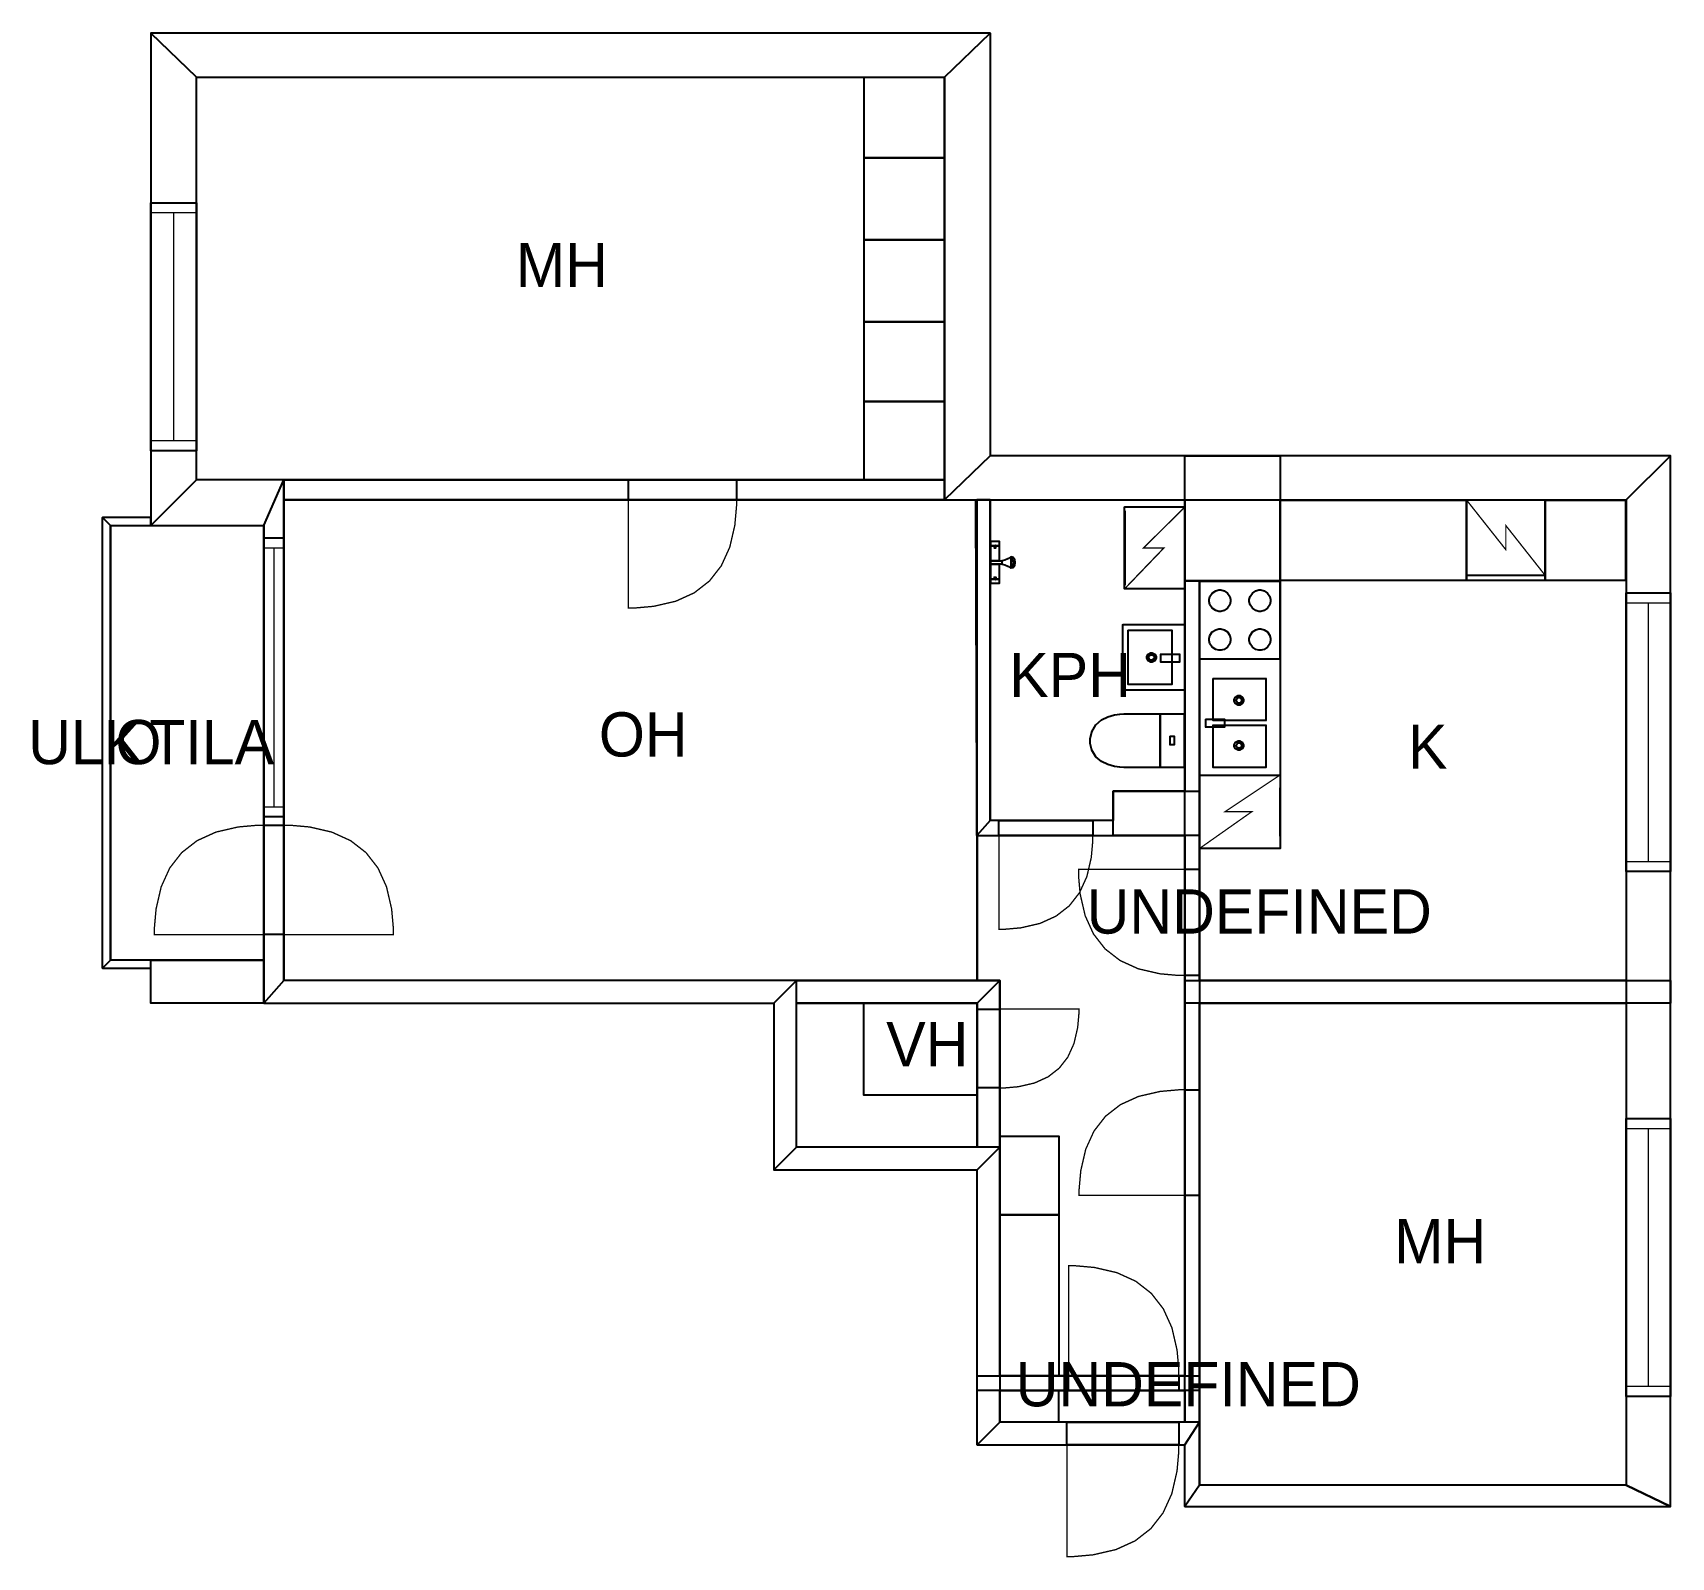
# Model space of a CAD drawing. Extents: x -0.2 to 12.5, y 0 to 11.8.
import ezdxf

# ---------------------------------------------------------------- set-up
doc = ezdxf.new("R2010")
doc.units = 0
doc.layers.get('0').update_dxf_attribs({"linetype": 'CONTINUOUS'})

msp = doc.modelspace()

# ---------------------------------------------------------------- linework, layer by layer
at = {"color": 0}
for points, const_width in [([(1.02729, 11.5036), (6.83919, 11.5036), (7.19374, 11.8473), (0.673122, 11.8473), (1.02729, 11.5036)], 0.002083), ([(1.02729, 8.37506), (1.02729, 11.5036), (0.673122, 11.8473), (0.673122, 8.02089), (1.02729, 8.37506)], 0.002083), ([(7.19374, 11.8473), (7.19374, 8.56256), (6.83919, 8.21881), (6.83919, 11.5036), (7.19374, 11.8473)], 0.002083), ([(6.21382, 11.5036), (6.21382, 10.8786), (6.83882, 10.8786), (6.83882, 11.5036), (6.21382, 11.5036)], 0.010417), ([(6.21414, 10.8786), (6.21414, 10.2413), (6.83914, 10.2413), (6.83914, 10.8786), (6.21414, 10.8786)], 0.010417), ([(0.673122, 10.5288), (1.02729, 10.5288), (1.02729, 8.60026), (0.673122, 8.60026), (0.673122, 10.5288)], 0.010417), ([(0.673122, 10.5288), (1.02729, 10.5288), (1.02729, 8.60026), (0.673122, 8.60026), (0.673122, 10.5288)], 0.010417), ([(6.21414, 10.2413), (6.21414, 9.604), (6.83914, 9.604), (6.83914, 10.2413), (6.21414, 10.2413)], 0.010417), ([(6.21414, 9.604), (6.21414, 8.98508), (6.83914, 8.98508), (6.83914, 9.604), (6.21414, 9.604)], 0.010417), ([(6.21349, 8.98351), (6.21349, 8.375), (6.83849, 8.375), (6.83849, 8.98351), (6.21349, 8.98351)], 0.010417), ([(6.83919, 8.21881), (12.1347, 8.21881), (12.4785, 8.56256), (7.19374, 8.56256), (6.83919, 8.21881)], 0.002083), ([(8.70492, 8.56256), (9.4445, 8.56256), (9.4445, 7.59088), (8.70492, 7.59088), (8.70492, 8.56256)], 0.002083), ([(12.1347, 8.21881), (12.1347, 0.561686), (12.4785, 0.395019), (12.4785, 8.56256), (12.1347, 8.21881)], 0.002083), ([(1.70606, 8.37506), (1.02729, 8.37506), (0.673122, 8.02089), (1.54981, 8.02089), (1.70606, 8.37506)], 0.002083), ([(1.70606, 8.37506), (1.70606, 4.48492), (1.54981, 4.30783), (1.54981, 8.02089), (1.70606, 8.37506)], 0.002083), ([(1.70606, 8.37506), (6.83919, 8.37506), (6.83919, 8.21881), (1.70606, 8.21881), (1.70606, 8.37506)], 0.002083), ([(4.38226, 8.37506), (5.22217, 8.37506), (5.22217, 8.21881), (4.38226, 8.21881), (4.38226, 8.37506)], 0.010417), ([(4.38226, 8.37506), (5.22217, 8.37506), (5.22217, 8.21881), (4.38226, 8.21881), (4.38226, 8.37506)], 0.010417), ([(5.22217, 8.21881), (5.22217, 8.1696), (5.20904, 8.02197), (5.16965, 7.85135), (5.10406, 7.70703), (5.01215, 7.58892), (4.89404, 7.49701), (4.74972, 7.43143), (4.5791, 7.39204), (4.43147, 7.3789), (4.38226, 7.3789), (4.38226, 8.21881), (5.22217, 8.21881)], 0.010417), ([(7.19374, 8.21881), (7.19374, 5.72721), (7.08957, 5.61094), (7.08957, 8.21881), (7.19374, 8.21881)], 0.002083), ([(8.23676, 8.16417), (8.23676, 7.52746), (8.70486, 7.52746), (8.70486, 8.16417), (8.23676, 8.16417)], 0.010613), ([(9.44575, 8.21744), (10.8931, 8.21744), (10.8931, 7.59244), (9.44575, 7.59244), (9.44575, 8.21744)], 0.010417), ([(10.8931, 8.21875), (11.5046, 8.21875), (11.5046, 7.59375), (10.8931, 7.59375), (10.8931, 8.21875)], 0.010191), ([(11.5046, 8.21744), (12.1296, 8.21744), (12.1296, 7.59244), (11.5046, 7.59244), (11.5046, 8.21744)], 0.010417), ([(0.358344, 8.02089), (0.673122, 8.02089), (0.673122, 8.08339), (0.296442, 8.08339), (0.358344, 8.02089)], 0.002083), ([(0.296442, 4.57867), (0.296442, 8.08339), (0.358344, 8.02089), (0.358344, 4.64117), (0.296442, 4.57867)], 0.002083), ([(0.358344, 8.02089), (1.54981, 8.02089), (1.54981, 4.64117), (0.358344, 4.64117), (0.358344, 8.02089)], 0.002083), ([(1.54981, 7.92421), (1.70606, 7.92421), (1.70606, 5.75537), (1.54981, 5.75537), (1.54981, 7.92421)], 0.010417), ([(1.54981, 7.92421), (1.70606, 7.92421), (1.70606, 5.75537), (1.54981, 5.75537), (1.54981, 7.92421)], 0.010417), ([(7.19894, 7.89774), (7.19894, 7.86236), (7.26247, 7.86236), (7.26247, 7.89774), (7.19894, 7.89774)], 0.010417), ([(7.19894, 7.86339), (7.19894, 7.74669), (7.26247, 7.74669), (7.26247, 7.86339), (7.19894, 7.86339)], 0.010417), ([(7.23122, 7.86236), (7.22999, 7.85915), (7.22613, 7.8495), (7.22499, 7.84674), (7.22499, 7.84674), (7.2264, 7.84674), (7.23068, 7.84674), (7.23497, 7.84674), (7.23643, 7.84674), (7.23643, 7.84674), (7.23579, 7.84913), (7.23236, 7.8591), (7.23122, 7.86236)], 0.010417), ([(7.19894, 7.71858), (7.19894, 7.74669), (7.28228, 7.74669), (7.28228, 7.73969), (7.28228, 7.7239), (7.28228, 7.71858), (7.26144, 7.71858), (7.21457, 7.71858), (7.19894, 7.71858)], 0.010417), ([(7.19894, 7.71858), (7.19894, 7.60194), (7.26247, 7.60194), (7.26247, 7.71858), (7.19894, 7.71858)], 0.010417), ([(10.8931, 7.63542), (11.5046, 7.63542), (11.5046, 7.59375), (10.8931, 7.59375), (10.8931, 7.63542)], 0.010191), ([(7.19894, 7.60194), (7.19894, 7.56858), (7.26247, 7.56858), (7.26247, 7.60194), (7.19894, 7.60194)], 0.010417), ([(7.23122, 7.60194), (7.22999, 7.60519), (7.22613, 7.61486), (7.22499, 7.61757), (7.22499, 7.61757), (7.2264, 7.61757), (7.23068, 7.61757), (7.23497, 7.61757), (7.23643, 7.61757), (7.23643, 7.61757), (7.23579, 7.61524), (7.23236, 7.60525), (7.23122, 7.60194)], 0.010417), ([(8.70492, 7.59088), (8.8195, 7.59088), (8.8195, 1.0523), (8.70492, 1.0523), (8.70492, 7.59088)], 0.002083), ([(8.81944, 7.59088), (8.81944, 5.50999), (9.44444, 5.50999), (9.44444, 7.59088), (8.81944, 7.59088)], 0.010417), ([(8.82036, 7.58772), (8.82036, 6.98139), (9.4439, 6.98139), (9.4439, 7.58772), (8.82036, 7.58772)], 0.010417), ([(8.97732, 7.51975), (8.9854, 7.51975), (9.00971, 7.51324), (9.03624, 7.49533), (9.0541, 7.46886), (9.06065, 7.44456), (9.06065, 7.43642), (9.06065, 7.42833), (9.0541, 7.40397), (9.03624, 7.3775), (9.00971, 7.35965), (8.9854, 7.35308), (8.97732, 7.35308), (8.96918, 7.35308), (8.94482, 7.35965), (8.91835, 7.3775), (8.9005, 7.40397), (8.89399, 7.42833), (8.89399, 7.43642), (8.89399, 7.44456), (8.9005, 7.46886), (8.91835, 7.49533), (8.94482, 7.51324), (8.96918, 7.51975), (8.97732, 7.51975)], 0.010417), ([(9.28836, 7.51975), (9.29644, 7.51975), (9.32081, 7.51324), (9.34728, 7.49533), (9.36513, 7.46886), (9.37169, 7.44456), (9.37169, 7.43642), (9.37169, 7.42833), (9.36513, 7.40397), (9.34728, 7.3775), (9.32081, 7.35965), (9.29644, 7.35308), (9.28836, 7.35308), (9.28022, 7.35308), (9.25592, 7.35965), (9.22944, 7.3775), (9.21153, 7.40397), (9.20503, 7.42833), (9.20503, 7.43642), (9.20503, 7.44456), (9.21153, 7.46886), (9.22944, 7.49533), (9.25592, 7.51324), (9.28022, 7.51975), (9.28836, 7.51975)], 0.010417), ([(12.1347, 7.49599), (12.4785, 7.49599), (12.4785, 5.33024), (12.1347, 5.33024), (12.1347, 7.49599)], 0.010417), ([(12.1347, 7.49599), (12.4785, 7.49599), (12.4785, 5.33024), (12.1347, 5.33024), (12.1347, 7.49599)], 0.010417), ([(8.22265, 7.24957), (8.22265, 6.7411), (8.70389, 6.7411), (8.70389, 7.24957), (8.22265, 7.24957)], 0.010417), ([(8.26514, 7.20719), (8.26514, 6.78342), (8.60286, 6.78342), (8.60286, 7.20719), (8.26514, 7.20719)], 0.010417), ([(8.97732, 7.2169), (8.9854, 7.2169), (9.00971, 7.21039), (9.03624, 7.19254), (9.0541, 7.16607), (9.06065, 7.14171), (9.06065, 7.13357), (9.06065, 7.12549), (9.0541, 7.10118), (9.03624, 7.07465), (9.00971, 7.05681), (8.9854, 7.05024), (8.97732, 7.05024), (8.96918, 7.05024), (8.94482, 7.05681), (8.91835, 7.07465), (8.9005, 7.10118), (8.89399, 7.12549), (8.89399, 7.13357), (8.89399, 7.14171), (8.9005, 7.16607), (8.91835, 7.19254), (8.94482, 7.21039), (8.96918, 7.2169), (8.97732, 7.2169)], 0.010417), ([(9.28836, 7.2169), (9.29644, 7.2169), (9.32081, 7.21039), (9.34728, 7.19254), (9.36513, 7.16607), (9.37169, 7.14171), (9.37169, 7.13357), (9.37169, 7.12549), (9.36513, 7.10118), (9.34728, 7.07465), (9.32081, 7.05681), (9.29644, 7.05024), (9.28836, 7.05024), (9.28022, 7.05024), (9.25592, 7.05681), (9.22944, 7.07465), (9.21153, 7.10118), (9.20503, 7.12549), (9.20503, 7.13357), (9.20503, 7.14171), (9.21153, 7.16607), (9.22944, 7.19254), (9.25592, 7.21039), (9.28022, 7.2169), (9.28836, 7.2169)], 0.010417), ([(8.44564, 6.95888), (8.43918, 6.95888), (8.41982, 6.96957), (8.40918, 6.98893), (8.40918, 6.99533), (8.40918, 7.00179), (8.41982, 7.02115), (8.43918, 7.03179), (8.44564, 7.03179), (8.45204, 7.03179), (8.4714, 7.02115), (8.4821, 7.00179), (8.4821, 6.99533), (8.4821, 6.98893), (8.4714, 6.96957), (8.45204, 6.95888), (8.44564, 6.95888)], 0.008333), ([(8.44564, 6.9745), (8.44194, 6.9745), (8.43088, 6.98063), (8.42481, 6.99169), (8.42481, 6.99533), (8.42481, 6.99903), (8.43088, 7.0101), (8.44194, 7.01617), (8.44564, 7.01617), (8.44928, 7.01617), (8.46035, 7.0101), (8.46647, 6.99903), (8.46647, 6.99533), (8.46647, 6.99169), (8.46035, 6.98063), (8.44928, 6.9745), (8.44564, 6.9745)], 0.008333), ([(8.51796, 7.02072), (8.51796, 6.95822), (8.66379, 6.95822), (8.66379, 7.02072), (8.51796, 7.02072)], 0.010417), ([(8.9254, 6.83192), (8.9254, 6.50336), (9.3355, 6.50336), (9.3355, 6.83192), (8.9254, 6.83192)], 0.010417), ([(9.12517, 6.69775), (9.13157, 6.69775), (9.15093, 6.68712), (9.16163, 6.66775), (9.16163, 6.66129), (9.16163, 6.65489), (9.15093, 6.63553), (9.13157, 6.62483), (9.12517, 6.62483), (9.11871, 6.62483), (9.09933, 6.63553), (9.08871, 6.65489), (9.08871, 6.66129), (9.08871, 6.66775), (9.09933, 6.68712), (9.11871, 6.69775), (9.12517, 6.69775)], 0.008333), ([(9.12517, 6.68213), (9.12879, 6.68213), (9.13986, 6.67606), (9.146, 6.66499), (9.146, 6.66129), (9.146, 6.65767), (9.13986, 6.6466), (9.12879, 6.64046), (9.12517, 6.64046), (9.12147, 6.64046), (9.1104, 6.6466), (9.10433, 6.65767), (9.10433, 6.66129), (9.10433, 6.66499), (9.1104, 6.67606), (9.12147, 6.68213), (9.12517, 6.68213)], 0.008333), ([(8.24408, 6.1404), (8.24408, 6.1404), (8.23232, 6.14035), (8.20133, 6.14199), (8.1575, 6.14811), (8.10726, 6.16151), (8.05701, 6.18506), (8.01318, 6.22151), (7.98221, 6.27371), (7.97049, 6.32676), (7.97049, 6.3444), (7.97049, 6.36274), (7.98221, 6.41758), (8.01318, 6.47163), (8.05701, 6.50944), (8.10726, 6.5339), (8.1575, 6.5479), (8.20133, 6.55431), (8.23232, 6.55604), (8.24408, 6.55593), (8.24408, 6.55593), (8.51237, 6.55697), (8.51237, 6.1404), (8.24408, 6.1404)], 0.010417), ([(8.51237, 6.55692), (8.51237, 6.1404), (8.69965, 6.1404), (8.69965, 6.55692), (8.51237, 6.55692)], 0.010417), ([(8.86708, 6.51411), (8.86708, 6.45161), (9.01292, 6.45161), (9.01292, 6.51411), (8.86708, 6.51411)], 0.010417), ([(8.59022, 6.38178), (8.59022, 6.31554), (8.62181, 6.31554), (8.62181, 6.38178), (8.59022, 6.38178)], 0.010417), ([(8.92437, 6.46886), (8.92437, 6.14035), (9.33458, 6.14035), (9.33458, 6.46886), (8.92437, 6.46886)], 0.010417), ([(9.12517, 6.34625), (9.13157, 6.34625), (9.15093, 6.33561), (9.16163, 6.31625), (9.16163, 6.30979), (9.16163, 6.30339), (9.15093, 6.28401), (9.13157, 6.27333), (9.12517, 6.27333), (9.11871, 6.27333), (9.09933, 6.28401), (9.08871, 6.30339), (9.08871, 6.30979), (9.08871, 6.31625), (9.09933, 6.33561), (9.11871, 6.34625), (9.12517, 6.34625)], 0.008333), ([(9.12517, 6.33062), (9.12879, 6.33062), (9.13986, 6.32454), (9.146, 6.31347), (9.146, 6.30979), (9.146, 6.30615), (9.13986, 6.29508), (9.12879, 6.28896), (9.12517, 6.28896), (9.12147, 6.28896), (9.1104, 6.29508), (9.10433, 6.30615), (9.10433, 6.30979), (9.10433, 6.31347), (9.1104, 6.32454), (9.12147, 6.33062), (9.12517, 6.33062)], 0.008333), ([(8.81944, 6.08094), (8.81944, 5.50999), (9.44444, 5.50999), (9.44444, 6.08094), (8.81944, 6.08094)], 0.009517), ([(8.14925, 5.95469), (8.8195, 5.95469), (8.8195, 5.61094), (8.14925, 5.61094), (8.14925, 5.95469)], 0.002083), ([(7.08957, 5.61094), (8.14925, 5.61094), (8.14925, 5.72721), (7.19374, 5.72721), (7.08957, 5.61094)], 0.002083), ([(7.26064, 5.72721), (7.98969, 5.72721), (7.98969, 5.61094), (7.26064, 5.61094), (7.26064, 5.72721)], 0.010417), ([(7.26064, 5.72721), (7.98969, 5.72721), (7.98969, 5.61094), (7.26064, 5.61094), (7.26064, 5.72721)], 0.010417), ([(1.54981, 5.69043), (1.49994, 5.69043), (1.35048, 5.67719), (1.17779, 5.63732), (1.03168, 5.5709), (0.91211, 5.47792), (0.819119, 5.35835), (0.752713, 5.21224), (0.712836, 5.03956), (0.699599, 4.89008), (0.699599, 4.84022), (1.54981, 4.84022), (1.54981, 5.69043)], 0.010417), ([(1.54981, 5.69043), (1.70606, 5.69043), (1.70606, 4.84033), (1.54981, 4.84033), (1.54981, 5.69043)], 0.010417), ([(1.54981, 5.69043), (1.70606, 5.69043), (1.70606, 4.84033), (1.54981, 4.84033), (1.54981, 5.69043)], 0.010417), ([(1.70606, 5.69043), (1.75586, 5.69043), (1.90528, 5.67719), (2.07796, 5.63732), (2.22412, 5.5709), (2.34369, 5.47792), (2.43668, 5.35835), (2.5031, 5.21224), (2.54297, 5.03956), (2.55626, 4.89008), (2.55626, 4.84022), (1.70606, 4.84022), (1.70606, 5.69043)], 0.010417), ([(7.98969, 5.61094), (7.98969, 5.56825), (7.97831, 5.44011), (7.94412, 5.29204), (7.88715, 5.16672), (7.8074, 5.06418), (7.70486, 4.98443), (7.57958, 4.92746), (7.43147, 4.89328), (7.30333, 4.88189), (7.26064, 4.88189), (7.26064, 5.61094), (7.98969, 5.61094)], 0.010417), ([(8.70492, 4.52317), (8.65653, 4.52317), (8.51133, 4.53608), (8.34358, 4.57482), (8.20167, 4.63932), (8.0855, 4.72965), (7.99517, 4.84581), (7.93067, 4.98774), (7.89193, 5.15549), (7.87907, 5.30067), (7.87907, 5.34901), (8.70492, 5.34901), (8.70492, 4.52317)], 0.010417), ([(8.70492, 5.34901), (8.8195, 5.34901), (8.8195, 4.52317), (8.70492, 4.52317), (8.70492, 5.34901)], 0.010417), ([(8.70492, 5.34901), (8.8195, 5.34901), (8.8195, 4.52317), (8.70492, 4.52317), (8.70492, 5.34901)], 0.010417), ([(0.673122, 4.64117), (0.358344, 4.64117), (0.296442, 4.57867), (0.673122, 4.57867), (0.673122, 4.64117)], 0.002083), ([(0.673122, 4.64117), (1.54981, 4.64117), (1.54981, 4.30783), (0.673122, 4.30783), (0.673122, 4.64117)], 0.002083), ([(5.68821, 4.48492), (1.70606, 4.48492), (1.54981, 4.30783), (5.51112, 4.30783), (5.68821, 4.48492)], 0.002083), ([(5.68821, 3.18826), (5.68821, 4.48492), (5.51112, 4.30783), (5.51112, 3.01118), (5.68821, 3.18826)], 0.002083), ([(5.68821, 4.48492), (7.26888, 4.48492), (7.09179, 4.30783), (5.68821, 4.30783), (5.68821, 4.48492)], 0.002083), ([(7.26888, 4.48492), (7.26888, 3.18826), (7.09179, 3.18826), (7.09179, 4.30783), (7.26888, 4.48492)], 0.002083), ([(8.70492, 4.48492), (12.4785, 4.48492), (12.4785, 4.30783), (8.70492, 4.30783), (8.70492, 4.48492)], 0.002083), ([(5.68826, 4.30783), (6.20921, 4.30783), (6.20921, 3.5944), (7.09179, 3.5944), (7.09179, 3.18832), (5.68826, 3.18832), (5.68826, 4.30783)], 0.010417), ([(7.09179, 4.26232), (7.26888, 4.26232), (7.26888, 3.64887), (7.09179, 3.64887), (7.09179, 4.26232)], 0.010417), ([(7.09179, 4.26232), (7.26888, 4.26232), (7.26888, 3.64887), (7.09179, 3.64887), (7.09179, 4.26232)], 0.010417), ([(7.26888, 3.64887), (7.30479, 3.64887), (7.4126, 3.65847), (7.53717, 3.68722), (7.64258, 3.73514), (7.72885, 3.80225), (7.7959, 3.88851), (7.84381, 3.99393), (7.87256, 4.11849), (7.88217, 4.22629), (7.88217, 4.26221), (7.26888, 4.26221), (7.26888, 3.64887)], 0.010417), ([(8.70492, 3.63439), (8.65679, 3.63439), (8.51247, 3.62158), (8.34571, 3.58311), (8.20454, 3.51899), (8.08908, 3.42914), (7.99929, 3.31369), (7.93511, 3.17258), (7.89665, 3.00581), (7.88385, 2.86149), (7.88385, 2.81338), (8.70492, 2.81338), (8.70492, 3.63439)], 0.010417), ([(8.70492, 3.63439), (8.8195, 3.63439), (8.8195, 2.81338), (8.70492, 2.81338), (8.70492, 3.63439)], 0.010417), ([(8.70492, 3.63439), (8.8195, 3.63439), (8.8195, 2.81338), (8.70492, 2.81338), (8.70492, 3.63439)], 0.010417), ([(12.1347, 3.41054), (12.4785, 3.41054), (12.4785, 1.25076), (12.1347, 1.25076), (12.1347, 3.41054)], 0.010417), ([(12.1347, 3.41054), (12.4785, 3.41054), (12.4785, 1.25076), (12.1347, 1.25076), (12.1347, 3.41054)], 0.010417), ([(7.26888, 3.18826), (5.68821, 3.18826), (5.51112, 3.01118), (7.09179, 3.01118), (7.26888, 3.18826)], 0.002083), ([(7.09179, 0.875217), (7.09179, 3.01118), (7.26888, 3.18826), (7.26888, 1.0523), (7.09179, 0.875217)], 0.002083), ([(7.27067, 3.27425), (7.27067, 2.66174), (7.72542, 2.66174), (7.72542, 3.27425), (7.27067, 3.27425)], 0.010417), ([(7.27067, 2.66178), (7.27067, 1.41103), (7.72542, 1.41103), (7.72542, 2.66178), (7.27067, 2.66178)], 0.010417), ([(8.65804, 1.41108), (8.65804, 1.46126), (8.64464, 1.61171), (8.60449, 1.7856), (8.53765, 1.93272), (8.44401, 2.05306), (8.32368, 2.14671), (8.17654, 2.21354), (8.00265, 2.25369), (7.85221, 2.26704), (7.80208, 2.26704), (7.80208, 1.41108), (8.65804, 1.41108)], 0.010417), ([(7.09179, 1.41108), (8.8195, 1.41108), (8.8195, 1.2965), (7.09179, 1.2965), (7.09179, 1.41108)], 0.002083), ([(7.80197, 1.41108), (8.65804, 1.41108), (8.65804, 1.2965), (7.80197, 1.2965), (7.80197, 1.41108)], 0.010417), ([(7.80197, 1.41108), (8.65804, 1.41108), (8.65804, 1.2965), (7.80197, 1.2965), (7.80197, 1.41108)], 0.010417), ([(7.26938, 1.29644), (7.26938, 1.05105), (7.72413, 1.05105), (7.72413, 1.29644), (7.26938, 1.29644)], 0.010417), ([(8.8195, 1.0523), (7.26888, 1.0523), (7.09179, 0.875217), (8.70492, 0.875217), (8.8195, 1.0523)], 0.002083), ([(7.7895, 1.0523), (8.65804, 1.0523), (8.65804, 0.875217), (7.7895, 0.875217), (7.7895, 1.0523)], 0.010417), ([(7.7895, 1.0523), (8.65804, 1.0523), (8.65804, 0.875217), (7.7895, 0.875217), (7.7895, 1.0523)], 0.010417), ([(8.70492, 0.395019), (8.70492, 0.875217), (8.8195, 1.0523), (8.8195, 0.561686), (8.70492, 0.395019)], 0.002083), ([(8.65804, 0.875217), (8.65804, 0.824382), (8.64442, 0.671713), (8.60374, 0.495281), (8.53586, 0.346029), (8.44086, 0.22385), (8.31874, 0.128906), (8.16943, 0.061035), (7.993, 0.020345), (7.84033, 0.006727), (7.7895, 0.006727), (7.7895, 0.875217), (8.65804, 0.875217)], 0.010417), ([(12.1347, 0.561686), (8.8195, 0.561686), (8.70492, 0.395019), (12.4785, 0.395019), (12.1347, 0.561686)], 0.002083)]:
    msp.add_lwpolyline(points, close=True, dxfattribs=dict(at, const_width=const_width))
for points in [[(1.02729, 11.5036), (6.83919, 11.5036), (7.19374, 11.8473), (0.673122, 11.8473), (1.02729, 11.5036)], [(1.02729, 8.37506), (1.02729, 11.5036), (0.673122, 11.8473), (0.673122, 8.02089), (1.02729, 8.37506)], [(7.19374, 11.8473), (7.19374, 8.56256), (6.83919, 8.21881), (6.83919, 11.5036), (7.19374, 11.8473)], [(6.83919, 8.21881), (12.1347, 8.21881), (12.4785, 8.56256), (7.19374, 8.56256), (6.83919, 8.21881)], [(8.70492, 8.56256), (9.4445, 8.56256), (9.4445, 7.59088), (8.70492, 7.59088), (8.70492, 8.56256)], [(12.1347, 8.21881), (12.1347, 0.561686), (12.4785, 0.395019), (12.4785, 8.56256), (12.1347, 8.21881)], [(1.70606, 8.37506), (1.02729, 8.37506), (0.673122, 8.02089), (1.54981, 8.02089), (1.70606, 8.37506)], [(1.70606, 8.37506), (1.70606, 4.48492), (1.54981, 4.30783), (1.54981, 8.02089), (1.70606, 8.37506)], [(1.70606, 8.37506), (6.83919, 8.37506), (6.83919, 8.21881), (1.70606, 8.21881), (1.70606, 8.37506)], [(7.19374, 8.21881), (7.19374, 5.72721), (7.08957, 5.61094), (7.08957, 8.21881), (7.19374, 8.21881)], [(8.70492, 7.59088), (8.8195, 7.59088), (8.8195, 1.0523), (8.70492, 1.0523), (8.70492, 7.59088)], [(8.14925, 5.95469), (8.8195, 5.95469), (8.8195, 5.61094), (8.14925, 5.61094), (8.14925, 5.95469)], [(7.08957, 5.61094), (8.14925, 5.61094), (8.14925, 5.72721), (7.19374, 5.72721), (7.08957, 5.61094)], [(0.673122, 4.64117), (1.54981, 4.64117), (1.54981, 4.30783), (0.673122, 4.30783), (0.673122, 4.64117)], [(5.68821, 4.48492), (1.70606, 4.48492), (1.54981, 4.30783), (5.51112, 4.30783), (5.68821, 4.48492)], [(5.68821, 3.18826), (5.68821, 4.48492), (5.51112, 4.30783), (5.51112, 3.01118), (5.68821, 3.18826)], [(5.68821, 4.48492), (7.26888, 4.48492), (7.09179, 4.30783), (5.68821, 4.30783), (5.68821, 4.48492)], [(7.26888, 4.48492), (7.26888, 3.18826), (7.09179, 3.18826), (7.09179, 4.30783), (7.26888, 4.48492)], [(8.70492, 4.48492), (12.4785, 4.48492), (12.4785, 4.30783), (8.70492, 4.30783), (8.70492, 4.48492)], [(7.26888, 3.18826), (5.68821, 3.18826), (5.51112, 3.01118), (7.09179, 3.01118), (7.26888, 3.18826)], [(7.09179, 0.875217), (7.09179, 3.01118), (7.26888, 3.18826), (7.26888, 1.0523), (7.09179, 0.875217)], [(7.09179, 1.41108), (8.8195, 1.41108), (8.8195, 1.2965), (7.09179, 1.2965), (7.09179, 1.41108)], [(8.8195, 1.0523), (7.26888, 1.0523), (7.09179, 0.875217), (8.70492, 0.875217), (8.8195, 1.0523)], [(8.70492, 0.395019), (8.70492, 0.875217), (8.8195, 1.0523), (8.8195, 0.561686), (8.70492, 0.395019)], [(12.1347, 0.561686), (8.8195, 0.561686), (8.70492, 0.395019), (12.4785, 0.395019), (12.1347, 0.561686)]]:
    msp.add_lwpolyline(points, close=True, dxfattribs=at)
at = {"color": 7, "const_width": 0.002083}
for points in [[(1.02729, 11.5036), (6.83919, 11.5036), (6.83919, 8.37506), (1.02729, 8.37506), (1.02729, 11.5036)], [(7.08957, 5.95469), (7.08957, 5.61094), (7.09158, 5.61094), (7.09158, 4.48492), (1.70606, 4.48492), (1.70606, 8.21881), (7.08117, 8.21881), (7.08957, 5.95469)], [(8.70492, 5.95469), (8.14925, 5.95469), (8.14925, 5.72721), (7.19374, 5.72721), (7.19374, 8.21881), (7.08957, 8.21881), (7.08957, 5.95469), (7.08117, 8.21881), (8.70492, 8.21881), (8.70492, 5.95469)], [(12.1347, 4.48492), (8.8195, 4.48492), (8.8195, 7.59088), (9.4445, 7.59088), (9.4445, 8.21881), (12.1347, 8.21881), (12.1347, 4.48492)], [(8.70492, 1.41108), (7.26888, 1.41108), (7.26888, 4.48492), (7.09158, 4.48492), (7.09158, 5.61094), (8.70492, 5.61094), (8.70492, 1.41108)], [(5.68821, 4.30783), (7.09179, 4.30783), (7.09179, 3.18826), (5.68821, 3.18826), (5.68821, 4.30783)], [(8.8195, 4.30783), (12.1347, 4.30783), (12.1347, 0.561686), (8.8195, 0.561686), (8.8195, 4.30783)], [(7.26888, 1.2965), (8.70492, 1.2965), (8.70492, 1.0523), (7.26888, 1.0523), (7.26888, 1.2965)]]:
    msp.add_lwpolyline(points, close=True, dxfattribs=at)
at = {"color": 7}
for points in [[(1.02729, 11.5036), (6.83919, 11.5036), (6.83919, 8.37506), (1.02729, 8.37506), (1.02729, 11.5036)], [(6.21382, 11.5036), (6.83882, 11.5036), (6.83882, 10.8786), (6.21382, 10.8786), (6.21382, 11.5036)], [(6.21414, 10.8786), (6.83914, 10.8786), (6.83914, 10.2413), (6.21414, 10.2413), (6.21414, 10.8786)], [(0.673122, 10.5288), (1.02729, 10.5288), (1.02729, 8.60026), (0.673122, 8.60026), (0.673122, 10.5288)], [(0.673122, 10.5288), (1.02729, 10.5288), (1.02729, 8.60026), (0.673122, 8.60026), (0.673122, 10.5288)], [(6.21414, 10.2413), (6.83914, 10.2413), (6.83914, 9.604), (6.21414, 9.604), (6.21414, 10.2413)], [(6.21414, 9.604), (6.83914, 9.604), (6.83914, 8.98508), (6.21414, 8.98508), (6.21414, 9.604)], [(6.21349, 8.98351), (6.83849, 8.98351), (6.83849, 8.375), (6.21349, 8.375), (6.21349, 8.98351)], [(4.38226, 8.37506), (5.22217, 8.37506), (5.22217, 8.21881), (4.38226, 8.21881), (4.38226, 8.37506)], [(4.38226, 8.37506), (5.22217, 8.37506), (5.22217, 8.21881), (4.38226, 8.21881), (4.38226, 8.37506)], [(7.08957, 5.95469), (7.08957, 5.61094), (7.09158, 5.61094), (7.09158, 4.48492), (1.70606, 4.48492), (1.70606, 8.21881), (7.08117, 8.21881), (7.08957, 5.95469)], [(8.70492, 5.95469), (8.14925, 5.95469), (8.14925, 5.72721), (7.19374, 5.72721), (7.19374, 8.21881), (7.08957, 8.21881), (7.08957, 5.95469), (7.08117, 8.21881), (8.70492, 8.21881), (8.70492, 5.95469)], [(8.23676, 8.16417), (8.70486, 8.16417), (8.70486, 7.52746), (8.23676, 7.52746), (8.23676, 8.16417)], [(12.1347, 4.48492), (8.8195, 4.48492), (8.8195, 7.59088), (9.4445, 7.59088), (9.4445, 8.21881), (12.1347, 8.21881), (12.1347, 4.48492)], [(9.44575, 8.21744), (10.8931, 8.21744), (10.8931, 7.59244), (9.44575, 7.59244), (9.44575, 8.21744)], [(10.8931, 8.21875), (11.5046, 8.21875), (11.5046, 7.59375), (10.8931, 7.59375), (10.8931, 8.21875)], [(11.5046, 8.21744), (12.1296, 8.21744), (12.1296, 7.59244), (11.5046, 7.59244), (11.5046, 8.21744)], [(0.296442, 4.57867), (0.296442, 8.08339), (0.358344, 8.02089), (0.358344, 4.64117), (0.296442, 4.57867)], [(0.358344, 8.02089), (0.673122, 8.02089), (0.673122, 8.08339), (0.296442, 8.08339), (0.358344, 8.02089)], [(0.358344, 8.02089), (1.54981, 8.02089), (1.54981, 4.64117), (0.358344, 4.64117), (0.358344, 8.02089)], [(1.54981, 7.92421), (1.70606, 7.92421), (1.70606, 5.75537), (1.54981, 5.75537), (1.54981, 7.92421)], [(1.54981, 7.92421), (1.70606, 7.92421), (1.70606, 5.75537), (1.54981, 5.75537), (1.54981, 7.92421)], [(7.19894, 7.89774), (7.26247, 7.89774), (7.26247, 7.86236), (7.19894, 7.86236), (7.19894, 7.89774)], [(7.19894, 7.86339), (7.26247, 7.86339), (7.26247, 7.74669), (7.19894, 7.74669), (7.19894, 7.86339)], [(7.23122, 7.86236), (7.22999, 7.85915), (7.22613, 7.8495), (7.22499, 7.84674), (7.22499, 7.84674), (7.2264, 7.84674), (7.23068, 7.84674), (7.23497, 7.84674), (7.23643, 7.84674), (7.23643, 7.84674), (7.23579, 7.84913), (7.23236, 7.8591), (7.23122, 7.86236)], [(7.28228, 7.71858), (7.28857, 7.71858), (7.30751, 7.71496), (7.32992, 7.70508), (7.33436, 7.70193), (7.33589, 7.7009), (7.35047, 7.69075), (7.35206, 7.69049), (7.35493, 7.69), (7.37147, 7.69412), (7.38433, 7.71083), (7.38542, 7.71653), (7.38564, 7.71783), (7.38644, 7.72939), (7.38644, 7.73318), (7.38644, 7.73215), (7.38644, 7.73633), (7.38564, 7.7475), (7.38542, 7.74881), (7.38433, 7.75456), (7.37147, 7.77121), (7.35493, 7.77539), (7.35206, 7.77485), (7.35047, 7.77463), (7.33589, 7.76443), (7.33436, 7.7634), (7.32992, 7.76031), (7.30751, 7.75037), (7.28857, 7.74669), (7.28228, 7.74669)], [(7.35314, 7.69049), (7.35363, 7.69075), (7.36376, 7.70258), (7.37289, 7.72635), (7.37289, 7.73421), (7.37261, 7.7405), (7.36339, 7.76313), (7.35363, 7.77436), (7.35314, 7.77485)], [(7.19894, 7.71858), (7.19894, 7.74669), (7.28228, 7.74669), (7.28228, 7.73969), (7.28228, 7.7239), (7.28228, 7.71858), (7.26144, 7.71858), (7.21457, 7.71858), (7.19894, 7.71858)], [(7.19894, 7.71858), (7.26247, 7.71858), (7.26247, 7.60194), (7.19894, 7.60194), (7.19894, 7.71858)], [(7.19894, 7.60194), (7.26247, 7.60194), (7.26247, 7.56858), (7.19894, 7.56858), (7.19894, 7.60194)], [(7.23122, 7.60194), (7.22999, 7.60519), (7.22613, 7.61486), (7.22499, 7.61757), (7.22499, 7.61757), (7.2264, 7.61757), (7.23068, 7.61757), (7.23497, 7.61757), (7.23643, 7.61757), (7.23643, 7.61757), (7.23579, 7.61524), (7.23236, 7.60525), (7.23122, 7.60194)], [(8.81944, 7.59088), (9.44444, 7.59088), (9.44444, 5.50999), (8.81944, 5.50999), (8.81944, 7.59088)], [(8.82036, 7.58772), (9.4439, 7.58772), (9.4439, 6.98139), (8.82036, 6.98139), (8.82036, 7.58772)], [(8.97732, 7.51975), (8.9854, 7.51975), (9.00971, 7.51324), (9.03624, 7.49533), (9.0541, 7.46886), (9.06065, 7.44456), (9.06065, 7.43642), (9.06065, 7.42833), (9.0541, 7.40397), (9.03624, 7.3775), (9.00971, 7.35965), (8.9854, 7.35308), (8.97732, 7.35308), (8.96918, 7.35308), (8.94482, 7.35965), (8.91835, 7.3775), (8.9005, 7.40397), (8.89399, 7.42833), (8.89399, 7.43642), (8.89399, 7.44456), (8.9005, 7.46886), (8.91835, 7.49533), (8.94482, 7.51324), (8.96918, 7.51975), (8.97732, 7.51975)], [(9.28836, 7.51975), (9.29644, 7.51975), (9.32081, 7.51324), (9.34728, 7.49533), (9.36513, 7.46886), (9.37169, 7.44456), (9.37169, 7.43642), (9.37169, 7.42833), (9.36513, 7.40397), (9.34728, 7.3775), (9.32081, 7.35965), (9.29644, 7.35308), (9.28836, 7.35308), (9.28022, 7.35308), (9.25592, 7.35965), (9.22944, 7.3775), (9.21153, 7.40397), (9.20503, 7.42833), (9.20503, 7.43642), (9.20503, 7.44456), (9.21153, 7.46886), (9.22944, 7.49533), (9.25592, 7.51324), (9.28022, 7.51975), (9.28836, 7.51975)], [(10.8931, 7.63542), (11.5046, 7.63542), (11.5046, 7.59375), (10.8931, 7.59375), (10.8931, 7.63542)], [(12.1347, 7.49599), (12.4785, 7.49599), (12.4785, 5.33024), (12.1347, 5.33024), (12.1347, 7.49599)], [(12.1347, 7.49599), (12.4785, 7.49599), (12.4785, 5.33024), (12.1347, 5.33024), (12.1347, 7.49599)], [(8.22265, 7.24957), (8.70389, 7.24957), (8.70389, 6.7411), (8.22265, 6.7411), (8.22265, 7.24957)], [(8.26514, 7.20719), (8.60286, 7.20719), (8.60286, 6.78342), (8.26514, 6.78342), (8.26514, 7.20719)], [(8.97732, 7.2169), (8.9854, 7.2169), (9.00971, 7.21039), (9.03624, 7.19254), (9.0541, 7.16607), (9.06065, 7.14171), (9.06065, 7.13357), (9.06065, 7.12549), (9.0541, 7.10118), (9.03624, 7.07465), (9.00971, 7.05681), (8.9854, 7.05024), (8.97732, 7.05024), (8.96918, 7.05024), (8.94482, 7.05681), (8.91835, 7.07465), (8.9005, 7.10118), (8.89399, 7.12549), (8.89399, 7.13357), (8.89399, 7.14171), (8.9005, 7.16607), (8.91835, 7.19254), (8.94482, 7.21039), (8.96918, 7.2169), (8.97732, 7.2169)], [(9.28836, 7.2169), (9.29644, 7.2169), (9.32081, 7.21039), (9.34728, 7.19254), (9.36513, 7.16607), (9.37169, 7.14171), (9.37169, 7.13357), (9.37169, 7.12549), (9.36513, 7.10118), (9.34728, 7.07465), (9.32081, 7.05681), (9.29644, 7.05024), (9.28836, 7.05024), (9.28022, 7.05024), (9.25592, 7.05681), (9.22944, 7.07465), (9.21153, 7.10118), (9.20503, 7.12549), (9.20503, 7.13357), (9.20503, 7.14171), (9.21153, 7.16607), (9.22944, 7.19254), (9.25592, 7.21039), (9.28022, 7.2169), (9.28836, 7.2169)], [(8.44564, 6.95888), (8.43918, 6.95888), (8.41982, 6.96957), (8.40918, 6.98893), (8.40918, 6.99533), (8.40918, 7.00179), (8.41982, 7.02115), (8.43918, 7.03179), (8.44564, 7.03179), (8.45204, 7.03179), (8.4714, 7.02115), (8.4821, 7.00179), (8.4821, 6.99533), (8.4821, 6.98893), (8.4714, 6.96957), (8.45204, 6.95888), (8.44564, 6.95888)], [(8.44564, 6.9745), (8.44194, 6.9745), (8.43088, 6.98063), (8.42481, 6.99169), (8.42481, 6.99533), (8.42481, 6.99903), (8.43088, 7.0101), (8.44194, 7.01617), (8.44564, 7.01617), (8.44928, 7.01617), (8.46035, 7.0101), (8.46647, 6.99903), (8.46647, 6.99533), (8.46647, 6.99169), (8.46035, 6.98063), (8.44928, 6.9745), (8.44564, 6.9745)], [(8.51796, 7.02072), (8.66379, 7.02072), (8.66379, 6.95822), (8.51796, 6.95822), (8.51796, 7.02072)], [(8.9254, 6.83192), (9.3355, 6.83192), (9.3355, 6.50336), (8.9254, 6.50336), (8.9254, 6.83192)], [(9.12517, 6.69775), (9.13157, 6.69775), (9.15093, 6.68712), (9.16163, 6.66775), (9.16163, 6.66129), (9.16163, 6.65489), (9.15093, 6.63553), (9.13157, 6.62483), (9.12517, 6.62483), (9.11871, 6.62483), (9.09933, 6.63553), (9.08871, 6.65489), (9.08871, 6.66129), (9.08871, 6.66775), (9.09933, 6.68712), (9.11871, 6.69775), (9.12517, 6.69775)], [(9.12517, 6.68213), (9.12879, 6.68213), (9.13986, 6.67606), (9.146, 6.66499), (9.146, 6.66129), (9.146, 6.65767), (9.13986, 6.6466), (9.12879, 6.64046), (9.12517, 6.64046), (9.12147, 6.64046), (9.1104, 6.6466), (9.10433, 6.65767), (9.10433, 6.66129), (9.10433, 6.66499), (9.1104, 6.67606), (9.12147, 6.68213), (9.12517, 6.68213)], [(8.24408, 6.1404), (8.24408, 6.1404), (8.23232, 6.14035), (8.20133, 6.14199), (8.1575, 6.14811), (8.10726, 6.16151), (8.05701, 6.18506), (8.01318, 6.22151), (7.98221, 6.27371), (7.97049, 6.32676), (7.97049, 6.3444), (7.97049, 6.36274), (7.98221, 6.41758), (8.01318, 6.47163), (8.05701, 6.50944), (8.10726, 6.5339), (8.1575, 6.5479), (8.20133, 6.55431), (8.23232, 6.55604), (8.24408, 6.55593), (8.24408, 6.55593), (8.51237, 6.55697), (8.51237, 6.1404), (8.24408, 6.1404)], [(8.51237, 6.55692), (8.69965, 6.55692), (8.69965, 6.1404), (8.51237, 6.1404), (8.51237, 6.55692)], [(8.86708, 6.51411), (9.01292, 6.51411), (9.01292, 6.45161), (8.86708, 6.45161), (8.86708, 6.51411)], [(8.59022, 6.38178), (8.62181, 6.38178), (8.62181, 6.31554), (8.59022, 6.31554), (8.59022, 6.38178)], [(8.92437, 6.46886), (9.33458, 6.46886), (9.33458, 6.14035), (8.92437, 6.14035), (8.92437, 6.46886)], [(9.12517, 6.34625), (9.13157, 6.34625), (9.15093, 6.33561), (9.16163, 6.31625), (9.16163, 6.30979), (9.16163, 6.30339), (9.15093, 6.28401), (9.13157, 6.27333), (9.12517, 6.27333), (9.11871, 6.27333), (9.09933, 6.28401), (9.08871, 6.30339), (9.08871, 6.30979), (9.08871, 6.31625), (9.09933, 6.33561), (9.11871, 6.34625), (9.12517, 6.34625)], [(9.12517, 6.33062), (9.12879, 6.33062), (9.13986, 6.32454), (9.146, 6.31347), (9.146, 6.30979), (9.146, 6.30615), (9.13986, 6.29508), (9.12879, 6.28896), (9.12517, 6.28896), (9.12147, 6.28896), (9.1104, 6.29508), (9.10433, 6.30615), (9.10433, 6.30979), (9.10433, 6.31347), (9.1104, 6.32454), (9.12147, 6.33062), (9.12517, 6.33062)], [(8.81944, 6.08094), (9.44444, 6.08094), (9.44444, 5.50999), (8.81944, 5.50999), (8.81944, 6.08094)], [(1.54981, 5.69043), (1.70606, 5.69043), (1.70606, 4.84033), (1.54981, 4.84033), (1.54981, 5.69043)], [(1.54981, 5.69043), (1.70606, 5.69043), (1.70606, 4.84033), (1.54981, 4.84033), (1.54981, 5.69043)], [(8.70492, 1.41108), (7.26888, 1.41108), (7.26888, 4.48492), (7.09158, 4.48492), (7.09158, 5.61094), (8.70492, 5.61094), (8.70492, 1.41108)], [(7.26064, 5.72721), (7.98969, 5.72721), (7.98969, 5.61094), (7.26064, 5.61094), (7.26064, 5.72721)], [(7.26064, 5.72721), (7.98969, 5.72721), (7.98969, 5.61094), (7.26064, 5.61094), (7.26064, 5.72721)], [(8.70492, 5.34901), (8.8195, 5.34901), (8.8195, 4.52317), (8.70492, 4.52317), (8.70492, 5.34901)], [(8.70492, 5.34901), (8.8195, 5.34901), (8.8195, 4.52317), (8.70492, 4.52317), (8.70492, 5.34901)], [(0.673122, 4.64117), (0.358344, 4.64117), (0.296442, 4.57867), (0.673122, 4.57867), (0.673122, 4.64117)], [(5.68821, 4.30783), (7.09179, 4.30783), (7.09179, 3.18826), (5.68821, 3.18826), (5.68821, 4.30783)], [(5.68826, 4.30783), (6.20921, 4.30783), (6.20921, 3.5944), (7.09179, 3.5944), (7.09179, 3.18832), (5.68826, 3.18832), (5.68826, 4.30783)], [(7.09179, 4.26232), (7.26888, 4.26232), (7.26888, 3.64887), (7.09179, 3.64887), (7.09179, 4.26232)], [(7.09179, 4.26232), (7.26888, 4.26232), (7.26888, 3.64887), (7.09179, 3.64887), (7.09179, 4.26232)], [(8.8195, 4.30783), (12.1347, 4.30783), (12.1347, 0.561686), (8.8195, 0.561686), (8.8195, 4.30783)], [(8.70492, 3.63439), (8.8195, 3.63439), (8.8195, 2.81338), (8.70492, 2.81338), (8.70492, 3.63439)], [(8.70492, 3.63439), (8.8195, 3.63439), (8.8195, 2.81338), (8.70492, 2.81338), (8.70492, 3.63439)], [(12.1347, 3.41054), (12.4785, 3.41054), (12.4785, 1.25076), (12.1347, 1.25076), (12.1347, 3.41054)], [(12.1347, 3.41054), (12.4785, 3.41054), (12.4785, 1.25076), (12.1347, 1.25076), (12.1347, 3.41054)], [(7.27067, 3.27425), (7.72542, 3.27425), (7.72542, 2.66174), (7.27067, 2.66174), (7.27067, 3.27425)], [(7.27067, 2.66178), (7.72542, 2.66178), (7.72542, 1.41103), (7.27067, 1.41103), (7.27067, 2.66178)], [(7.80197, 1.41108), (8.65804, 1.41108), (8.65804, 1.2965), (7.80197, 1.2965), (7.80197, 1.41108)], [(7.80197, 1.41108), (8.65804, 1.41108), (8.65804, 1.2965), (7.80197, 1.2965), (7.80197, 1.41108)], [(7.26888, 1.2965), (8.70492, 1.2965), (8.70492, 1.0523), (7.26888, 1.0523), (7.26888, 1.2965)], [(7.26938, 1.29644), (7.72413, 1.29644), (7.72413, 1.05105), (7.26938, 1.05105), (7.26938, 1.29644)], [(7.7895, 1.0523), (8.65804, 1.0523), (8.65804, 0.875217), (7.7895, 0.875217), (7.7895, 1.0523)], [(7.7895, 1.0523), (8.65804, 1.0523), (8.65804, 0.875217), (7.7895, 0.875217), (7.7895, 1.0523)]]:
    msp.add_lwpolyline(points, close=True, dxfattribs=at)
at = {"color": 0}
for points, const_width in [([(1.02729, 10.4506), (0.673122, 10.4506)], 0.010417), ([(0.850206, 8.67833), (0.850206, 10.4506)], 0.010417), ([(1.02729, 8.67833), (0.673122, 8.67833)], 0.010417), ([(8.70486, 8.16417), (8.38499, 7.84581), (8.54258, 7.84581), (8.23676, 7.52746)], 0.010613), ([(10.8931, 8.21875), (11.1988, 7.83231), (11.1988, 8.01981), (11.5046, 7.63226)], 0.010191), ([(8.24143, 8.13553), (8.24143, 7.5561)], 0.010613), ([(1.706, 7.84603), (1.54975, 7.84603)], 0.010417), ([(1.62788, 7.84603), (1.62788, 5.8335)], 0.010417), ([(7.28228, 7.71858), (7.28857, 7.71858), (7.30751, 7.71496), (7.32992, 7.70508), (7.33436, 7.70193), (7.33589, 7.7009), (7.35047, 7.69075), (7.35206, 7.69049), (7.35493, 7.69), (7.37147, 7.69412), (7.38433, 7.71083), (7.38542, 7.71653), (7.38564, 7.71783), (7.38644, 7.72939), (7.38644, 7.73318), (7.38644, 7.73215), (7.38644, 7.73633), (7.38564, 7.7475), (7.38542, 7.74881), (7.38433, 7.75456), (7.37147, 7.77121), (7.35493, 7.77539), (7.35206, 7.77485), (7.35047, 7.77463), (7.33589, 7.76443), (7.33436, 7.7634), (7.32992, 7.76031), (7.30751, 7.75037), (7.28857, 7.74669), (7.28228, 7.74669)], 0.010417), ([(7.35314, 7.69049), (7.35363, 7.69075), (7.36376, 7.70258), (7.37289, 7.72635), (7.37289, 7.73421), (7.37261, 7.7405), (7.36339, 7.76313), (7.35363, 7.77436), (7.35314, 7.77485)], 0.010417), ([(12.1347, 7.41786), (12.4784, 7.41786)], 0.010417), ([(12.3065, 7.41786), (12.3065, 5.40836)], 0.010417), ([(8.81944, 5.50999), (9.22467, 5.79546), (9.01633, 5.79546), (9.44444, 6.08094)], 0.009517), ([(9.44032, 5.60514), (9.44032, 5.98389)], 0.009517), ([(1.706, 5.8335), (1.54975, 5.8335)], 0.010417), ([(12.1347, 5.40836), (12.4784, 5.40836)], 0.010417), ([(12.1347, 3.33247), (12.4784, 3.33247)], 0.010417), ([(12.3065, 3.33247), (12.3065, 1.32888)], 0.010417), ([(12.1347, 1.32888), (12.4784, 1.32888)], 0.010417)]:
    msp.add_lwpolyline(points, dxfattribs=dict(at, const_width=const_width))

# ---------------------------------------------------------------- texts
for s, p in [('MH', (3.50837, 9.87261)), ('KPH', (7.34112, 6.68615)), ('ULK', (-0.28046, 6.16513)), ('O', (0.397146, 6.16513)), ('TILA', (0.659458, 6.16513)), ('OH', (4.15286, 6.22479)), ('K', (10.4394, 6.12908)), ('UNDEFINED', (7.94233, 4.8484)), ('VH', (6.38518, 3.81664)), ('MH', (10.3314, 2.28586)), ('UNDEFINED', (7.39094, 1.17438))]:
    msp.add_text(s, height=0.34375, dxfattribs=at).set_placement(p)

doc.saveas('drawing.dxf')
